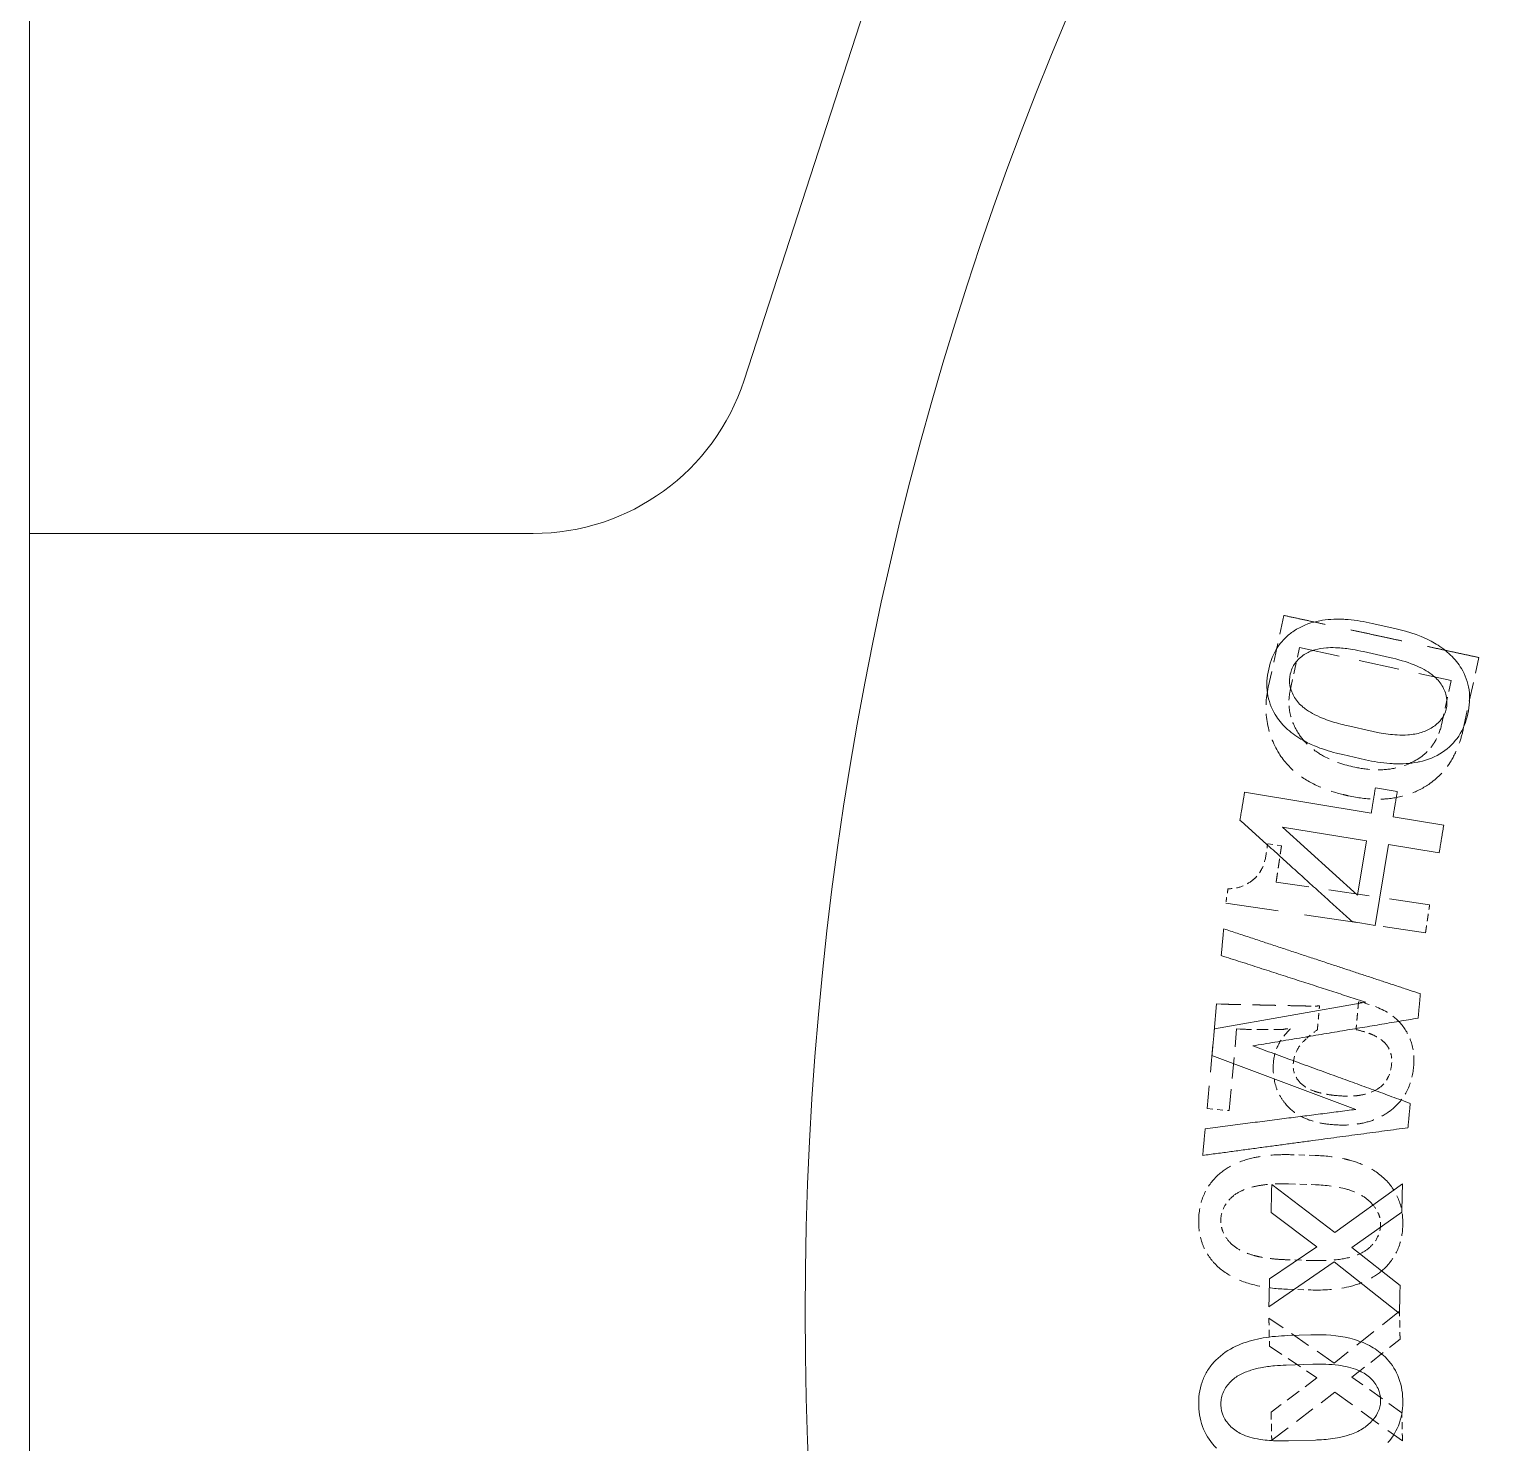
# Model space of a CAD drawing. Header units: millimetres. Extents: x 36 to 2484, y 36 to 1746.
# Drawn here: x 1359.17 to 1392.26, y 489.49 to 521.38 of the extents above; entities that cross this region are included whole.
import ezdxf

# ---------------------------------------------------------------- set-up
doc = ezdxf.new("R2010")
doc.units = ezdxf.units.MM
doc.header["$LTSCALE"] = 6
doc.linetypes.add('HIDDEN', pattern=[9.525, 6.35, -3.175])
doc.layers.add('가는파선_A3', color=7, linetype='HIDDEN', lineweight=13, true_color=0x008000)
doc.layers.add('굵은실선_A3', color=7, linetype='Continuous', lineweight=18)

msp = doc.modelspace()

# ---------------------------------------------------------------- linework, layer by layer
at = {"layer": '가는파선_A3', "ltscale": 0.011298}
for p, q in [((1387.462, 508.156), (1387.113, 506.539)), ((1391.511, 505.589), (1391.861, 507.206))]:
    msp.add_line(p, q, dxfattribs=at)
at = {"layer": '가는파선_A3', "ltscale": 0.006744}
for p, q in [((1387.607, 506.459), (1387.817, 507.43)), ((1391.238, 506.691), (1391.028, 505.72))]:
    msp.add_line(p, q, dxfattribs=at)
at = {"layer": '가는파선_A3', "ltscale": 0.024103}
for p, q in [((1387.817, 507.43), (1391.238, 506.691)), ((1390.753, 501.628), (1387.291, 502.139))]:
    msp.add_line(p, q, dxfattribs=at)
at = {"layer": '가는파선_A3', "ltscale": 0.002084}
msp.add_line((1387.411, 502.956), (1387.099, 503.002), dxfattribs=at)
at = {"layer": '가는파선_A3', "ltscale": 0.031382}
msp.add_line((1386.156, 501.662), (1390.66, 500.996), dxfattribs=at)
at = {"layer": '가는파선_A3', "ltscale": 0.016261}
msp.add_line((1385.948, 499.393), (1385.736, 497.027), dxfattribs=at)
at = {"layer": '가는파선_A3', "ltscale": 0.000627917}
msp.add_line((1386.053, 499.384), (1385.948, 499.393), dxfattribs=at)
at = {"layer": '가는파선_A3', "ltscale": 0.012658}
msp.add_line((1386.234, 496.983), (1386.4, 498.827), dxfattribs=at)
at = {"layer": '가는파선_A3', "ltscale": 0.000445938}
msp.add_line((1386.4, 498.827), (1386.478, 498.82), dxfattribs=at)
at = {"layer": '가는파선_A3', "ltscale": 0.003358}
msp.add_line((1385.736, 497.027), (1386.234, 496.983), dxfattribs=at)
at = {"layer": '가는파선_A3', "ltscale": 0.00354}
for p, q in [((1388.17, 495.97), (1387.644, 495.987)), ((1387.547, 492.952), (1388.073, 492.936))]:
    msp.add_line(p, q, dxfattribs=at)
at = {"layer": '가는파선_A3', "ltscale": 0.004086}
for p, q in [((1387.57, 495.328), (1388.175, 495.309)), ((1388.12, 493.599), (1387.515, 493.618))]:
    msp.add_line(p, q, dxfattribs=at)
at = {"layer": '가는파선_A3', "ltscale": 0.012247}
for p, q in [((1388.598, 491.287), (1387.127, 492.302)), ((1387.191, 489.543), (1388.614, 490.626))]:
    msp.add_line(p, q, dxfattribs=at)
at = {"layer": '가는파선_A3', "ltscale": 0.012888}
msp.add_line((1390.072, 492.456), (1388.598, 491.287), dxfattribs=at)
at = {"layer": '가는파선_A3', "ltscale": 0.009441}
for p, q in [((1389.001, 490.967), (1390.086, 491.822)), ((1390.125, 490.164), (1389.001, 490.967))]:
    msp.add_line(p, q, dxfattribs=at)
at = {"layer": '가는파선_A3', "ltscale": 0.0088}
msp.add_line((1387.142, 491.668), (1388.212, 490.949), dxfattribs=at)
at = {"layer": '가는파선_A3', "ltscale": 0.008814}
msp.add_line((1388.212, 490.949), (1387.177, 490.178), dxfattribs=at)
at = {"layer": '가는파선_A3', "ltscale": 0.012875}
msp.add_line((1388.614, 490.626), (1390.14, 489.53), dxfattribs=at)
at = {"layer": '가는파선_A3', "ltscale": 0.002152}
msp.add_ellipse((1343.858, 446.604), major_axis=(-44.435, -52.218), ratio=0.014828, start_param=3.183647, end_param=3.246926, dxfattribs=at)
at = {"layer": '가는파선_A3', "ltscale": 0.031018}
msp.add_rational_spline([(1391.861, 507.206), (1389.739, 507.665), (1387.462, 508.156)], [1.59515996499, 1.54239512975, 1.48952398656], degree=2, dxfattribs=at)
at = {"layer": '가는파선_A3', "ltscale": 0.010618}
msp.add_open_spline([(1387.113, 506.539), (1387.057, 506.282), (1387.044, 506.021), (1387.086, 505.762), (1387.127, 505.504), (1387.22, 505.265), (1387.355, 505.043)], degree=3, knots=[0, 0, 0, 0, 0.0789716, 0.0789716, 0.0789716, 0.1571785, 0.1571785, 0.1571785, 0.1571785], dxfattribs=at)
at = {"layer": '가는파선_A3', "ltscale": 0.006679}
msp.add_open_spline([(1387.78, 505.516), (1387.695, 505.656), (1387.632, 505.807), (1387.601, 505.968), (1387.585, 506.048), (1387.577, 506.129), (1387.579, 506.211), (1387.58, 506.295), (1387.589, 506.377), (1387.607, 506.459)], degree=3, knots=[0, 0, 0, 0, 0.04919858, 0.04919858, 0.04919858, 0.07379124, 0.07379124, 0.07379124, 0.09887355, 0.09887355, 0.09887355, 0.09887355], dxfattribs=at)
at = {"layer": '가는파선_A3', "ltscale": 0.006347}
msp.add_open_spline([(1391.028, 505.72), (1390.998, 505.579), (1390.95, 505.442), (1390.869, 505.302), (1390.86, 505.287), (1390.81, 505.209), (1390.764, 505.15), (1390.659, 505.042), (1390.601, 504.993), (1390.539, 504.951)], degree=3, knots=[0, 0, 0, 0, 0.04344736, 0.04344736, 0.04861981, 0.04861981, 0.07129506, 0.07129506, 0.09393574, 0.09393574, 0.09393574, 0.09393574], dxfattribs=at)
at = {"layer": '가는파선_A3', "ltscale": 0.010601}
msp.add_open_spline([(1389.065, 504.731), (1388.822, 504.783), (1388.578, 504.862), (1388.36, 504.982), (1388.24, 505.047), (1388.128, 505.125), (1388.027, 505.217), (1387.931, 505.305), (1387.849, 505.405), (1387.78, 505.516)], degree=3, knots=[0, 0, 0, 0, 0.0748374, 0.0748374, 0.0748374, 0.1158323, 0.1158323, 0.1158323, 0.1550704, 0.1550704, 0.1550704, 0.1550704], dxfattribs=at)
at = {"layer": '가는파선_A3', "ltscale": 0.01029}
msp.add_open_spline([(1390.731, 504.344), (1390.922, 504.473), (1391.08, 504.635), (1391.291, 504.958), (1391.359, 505.097), (1391.453, 505.356), (1391.486, 505.472), (1391.511, 505.589)], degree=3, knots=[0, 0, 0, 0, 0.0691698, 0.0691698, 0.1158861, 0.1158861, 0.1520032, 0.1520032, 0.1520032, 0.1520032], dxfattribs=at)
at = {"layer": '가는파선_A3', "ltscale": 0.012973}
msp.add_open_spline([(1387.355, 505.043), (1387.471, 504.854), (1387.62, 504.695), (1387.797, 504.562), (1387.951, 504.445), (1388.123, 504.352), (1388.302, 504.276), (1388.462, 504.209), (1388.629, 504.156), (1388.799, 504.114), (1388.841, 504.104), (1388.883, 504.094), (1388.925, 504.085)], degree=3, knots=[0, 0, 0, 0, 0.0665383, 0.0665383, 0.0665383, 0.1249459, 0.1249459, 0.1249459, 0.1772545, 0.1772545, 0.1772545, 0.1902555, 0.1902555, 0.1902555, 0.1902555], dxfattribs=at)
at = {"layer": '가는파선_A3', "ltscale": 0.010506}
msp.add_open_spline([(1390.539, 504.951), (1390.365, 504.832), (1390.175, 504.752), (1389.969, 504.709), (1389.826, 504.679), (1389.681, 504.668), (1389.536, 504.672), (1389.378, 504.676), (1389.219, 504.698), (1389.065, 504.731)], degree=3, knots=[0, 0, 0, 0, 0.0633023, 0.0633023, 0.0633023, 0.107103, 0.107103, 0.107103, 0.1547979, 0.1547979, 0.1547979, 0.1547979], dxfattribs=at)
at = {"layer": '가는파선_A3', "ltscale": 0.012878}
msp.add_open_spline([(1388.925, 504.085), (1389.128, 504.041), (1389.336, 504.013), (1389.625, 504.009), (1389.706, 504.011), (1389.956, 504.032), (1390.123, 504.065), (1390.443, 504.175), (1390.592, 504.25), (1390.731, 504.344)], degree=3, knots=[0, 0, 0, 0, 0.0625323, 0.0625323, 0.0868043, 0.0868043, 0.1380979, 0.1380979, 0.1886345, 0.1886345, 0.1886345, 0.1886345], dxfattribs=at)
at = {"layer": '가는파선_A3', "ltscale": 0.004452}
msp.add_open_spline([(1387.063, 502.758), (1387.046, 502.642), (1387.014, 502.527), (1386.936, 502.377), (1386.908, 502.333), (1386.842, 502.253), (1386.806, 502.218), (1386.766, 502.187)], degree=3, knots=[0, 0, 0, 0, 0.03511419, 0.03511419, 0.05080794, 0.05080794, 0.06609498, 0.06609498, 0.06609498, 0.06609498], dxfattribs=at)
at = {"layer": '가는파선_A3', "ltscale": 0.0016}
msp.add_rational_spline([(1387.099, 503.002), (1387.081, 502.88), (1387.063, 502.758)], [1.00027202563, 1.00028672292, 1.00029786471], degree=2, dxfattribs=at)
at = {"layer": '가는파선_A3', "ltscale": 0.005588}
msp.add_rational_spline([(1387.291, 502.139), (1387.351, 502.548), (1387.411, 502.956)], [1.00097395888, 1.0009644992, 1.00091479873], degree=2, dxfattribs=at)
at = {"layer": '가는파선_A3', "ltscale": 0.004097}
msp.add_open_spline([(1386.766, 502.187), (1386.682, 502.122), (1386.59, 502.068), (1386.398, 502.001), (1386.302, 501.986), (1386.205, 501.99)], degree=3, knots=[0, 0, 0, 0, 0.0318378, 0.0318378, 0.06133672, 0.06133672, 0.06133672, 0.06133672], dxfattribs=at)
at = {"layer": '가는파선_A3', "ltscale": 0.002189}
msp.add_rational_spline([(1386.205, 501.99), (1386.18, 501.826), (1386.156, 501.662)], [1.00036324049, 1.00036111733, 1.00035268726], degree=2, dxfattribs=at)
at = {"layer": '가는파선_A3', "ltscale": 0.004296}
msp.add_rational_spline([(1390.66, 500.996), (1390.706, 501.312), (1390.753, 501.628)], [1.00073822046, 1.00075690184, 1.00074873731], degree=2, dxfattribs=at)
at = {"layer": '가는파선_A3', "ltscale": 0.004274}
for points, weights in [([(1389.149, 499.44), (1389.121, 499.124), (1389.093, 498.808)], [1.00044721401, 1.00050371535, 1.000534741]), ([(1387.127, 492.302), (1387.134, 491.985), (1387.142, 491.668)], [1.00003383828, 1.00008636913, 1.00011470548]), ([(1390.086, 491.822), (1390.079, 492.139), (1390.072, 492.456)], [1.00012019674, 1.00008550528, 1.00002425044]), ([(1387.177, 490.178), (1387.184, 489.86), (1387.191, 489.543)], [1.00019571386, 1.00016724985, 1.00011458944]), ([(1390.14, 489.53), (1390.132, 489.847), (1390.125, 490.164)], [1.00012005785, 1.00018131856, 1.00021601334])]:
    msp.add_rational_spline(points, weights, degree=2, dxfattribs=at)
at = {"layer": '가는파선_A3', "ltscale": 0.007775}
msp.add_open_spline([(1390.132, 498.909), (1390.038, 499.028), (1389.922, 499.124), (1389.792, 499.202), (1389.596, 499.319), (1389.372, 499.393), (1389.149, 499.44)], degree=3, knots=[0, 0, 0, 0, 0.0455972, 0.0455972, 0.0455972, 0.1141431, 0.1141431, 0.1141431, 0.1141431], dxfattribs=at)
at = {"layer": '가는파선_A3', "ltscale": 0.013945}
msp.add_rational_spline([(1388.084, 499.34), (1387.084, 499.362), (1386.053, 499.384)], [1.5091486605, 1.48783461333, 1.46646323622], degree=2, dxfattribs=at)
at = {"layer": '가는파선_A3', "ltscale": 0.00119}
msp.add_open_spline([(1388.269, 499.35), (1388.237, 499.345), (1388.203, 499.341), (1388.17, 499.339), (1388.141, 499.338), (1388.112, 499.338), (1388.084, 499.34)], degree=3, knots=[0, 0, 0, 0, 0.01000867, 0.01000867, 0.01000867, 0.01859162, 0.01859162, 0.01859162, 0.01859162], dxfattribs=at)
at = {"layer": '가는파선_A3', "ltscale": 0.003684}
msp.add_rational_spline([(1388.22, 498.803), (1388.245, 499.077), (1388.269, 499.35)], [1.0004470715, 1.0004237312, 1.00038183255], degree=2, dxfattribs=at)
at = {"layer": '가는파선_A3', "ltscale": 0.006658}
msp.add_open_spline([(1386.478, 498.82), (1386.635, 498.815), (1386.792, 498.811), (1387.118, 498.809), (1387.287, 498.811), (1387.455, 498.815)], degree=3, knots=[0, 0, 0, 0, 0.04727873, 0.04727873, 0.09809252, 0.09809252, 0.09809252, 0.09809252], dxfattribs=at)
at = {"layer": '가는파선_A3', "ltscale": 0.005789}
msp.add_open_spline([(1387.615, 498.828), (1387.51, 498.728), (1387.418, 498.614), (1387.35, 498.486), (1387.284, 498.36), (1387.244, 498.227), (1387.231, 498.086)], degree=3, knots=[0, 0, 0, 0, 0.04364714, 0.04364714, 0.04364714, 0.08616943, 0.08616943, 0.08616943, 0.08616943], dxfattribs=at)
at = {"layer": '가는파선_A3', "ltscale": 0.001012}
msp.add_open_spline([(1387.455, 498.815), (1387.482, 498.822), (1387.508, 498.826), (1387.562, 498.83), (1387.588, 498.83), (1387.615, 498.828)], degree=3, knots=[0, 0, 0, 0, 0.00817247, 0.00817247, 0.01616648, 0.01616648, 0.01616648, 0.01616648], dxfattribs=at)
at = {"layer": '가는파선_A3', "ltscale": 0.005272}
msp.add_open_spline([(1389.093, 498.808), (1389.175, 498.791), (1389.26, 498.769), (1389.343, 498.741), (1389.394, 498.724), (1389.445, 498.704), (1389.493, 498.681), (1389.55, 498.654), (1389.605, 498.622), (1389.655, 498.585), (1389.7, 498.551), (1389.741, 498.513), (1389.776, 498.469)], degree=3, knots=[0, 0, 0, 0, 0.02543931, 0.02543931, 0.02543931, 0.04151192, 0.04151192, 0.04151192, 0.06032798, 0.06032798, 0.06032798, 0.07714194, 0.07714194, 0.07714194, 0.07714194], dxfattribs=at)
at = {"layer": '가는파선_A3', "ltscale": 0.006782}
msp.add_open_spline([(1390.392, 497.971), (1390.407, 498.142), (1390.397, 498.313), (1390.351, 498.479), (1390.308, 498.637), (1390.234, 498.78), (1390.132, 498.909)], degree=3, knots=[0, 0, 0, 0, 0.0515175, 0.0515175, 0.0515175, 0.1008433, 0.1008433, 0.1008433, 0.1008433], dxfattribs=at)
at = {"layer": '가는파선_A3', "ltscale": 0.004326}
msp.add_open_spline([(1387.677, 498.046), (1387.687, 498.153), (1387.714, 498.255), (1387.764, 498.35), (1387.814, 498.447), (1387.883, 498.53), (1387.965, 498.601)], degree=3, knots=[0, 0, 0, 0, 0.03220496, 0.03220496, 0.03220496, 0.06491473, 0.06491473, 0.06491473, 0.06491473], dxfattribs=at)
at = {"layer": '가는파선_A3', "ltscale": 0.003036}
msp.add_open_spline([(1389.776, 498.469), (1389.822, 498.41), (1389.856, 498.345), (1389.877, 498.273), (1389.898, 498.198), (1389.903, 498.12), (1389.896, 498.042)], degree=3, knots=[0, 0, 0, 0, 0.02248236, 0.02248236, 0.02248236, 0.04596924, 0.04596924, 0.04596924, 0.04596924], dxfattribs=at)
at = {"layer": '가는파선_A3', "ltscale": 0.006783}
msp.add_open_spline([(1387.231, 498.086), (1387.216, 497.914), (1387.226, 497.742), (1387.272, 497.577), (1387.293, 497.498), (1387.322, 497.423), (1387.359, 497.351), (1387.396, 497.279), (1387.44, 497.211), (1387.491, 497.148)], degree=3, knots=[0, 0, 0, 0, 0.05166, 0.05166, 0.05166, 0.0759581, 0.0759581, 0.0759581, 0.1003579, 0.1003579, 0.1003579, 0.1003579], dxfattribs=at)
at = {"layer": '가는파선_A3', "ltscale": 0.002843}
msp.add_open_spline([(1387.8, 497.648), (1387.755, 497.705), (1387.72, 497.767), (1387.698, 497.836), (1387.677, 497.904), (1387.671, 497.974), (1387.677, 498.046)], degree=3, knots=[0, 0, 0, 0, 0.02163918, 0.02163918, 0.02163918, 0.04316841, 0.04316841, 0.04316841, 0.04316841], dxfattribs=at)
at = {"layer": '가는파선_A3', "ltscale": 0.003841}
msp.add_open_spline([(1389.896, 498.042), (1389.887, 497.942), (1389.865, 497.842), (1389.805, 497.708), (1389.782, 497.669), (1389.729, 497.596), (1389.699, 497.564), (1389.666, 497.534)], degree=3, knots=[0, 0, 0, 0, 0.03025742, 0.03025742, 0.04390169, 0.04390169, 0.05728224, 0.05728224, 0.05728224, 0.05728224], dxfattribs=at)
at = {"layer": '가는파선_A3', "ltscale": 0.007221}
for points, knots in [([(1389.939, 497.041), (1390.066, 497.152), (1390.17, 497.283), (1390.246, 497.435), (1390.33, 497.603), (1390.375, 497.784), (1390.392, 497.971)], [0, 0, 0, 0, 0.050978, 0.050978, 0.050978, 0.1073074, 0.1073074, 0.1073074, 0.1073074]), ([(1389.748, 493.435), (1389.869, 493.554), (1389.964, 493.69), (1390.032, 493.846), (1390.106, 494.019), (1390.141, 494.202), (1390.147, 494.39)], [0, 0, 0, 0, 0.0509754, 0.0509754, 0.0509754, 0.1073076, 0.1073076, 0.1073076, 0.1073076])]:
    msp.add_open_spline(points, degree=3, knots=knots, dxfattribs=at)
at = {"layer": '가는파선_A3', "ltscale": 0.006485}
msp.add_open_spline([(1388.669, 497.32), (1388.595, 497.326), (1388.519, 497.336), (1388.443, 497.348), (1388.379, 497.359), (1388.316, 497.373), (1388.254, 497.389), (1388.221, 497.398), (1388.188, 497.408), (1388.157, 497.419), (1388.093, 497.442), (1388.029, 497.469), (1387.97, 497.504), (1387.962, 497.509), (1387.955, 497.513), (1387.947, 497.518), (1387.892, 497.554), (1387.841, 497.597), (1387.8, 497.648)], degree=3, knots=[0, 0, 0, 0, 0.02228299, 0.02228299, 0.02228299, 0.04086773, 0.04086773, 0.04086773, 0.05098636, 0.05098636, 0.05098636, 0.07134061, 0.07134061, 0.07134061, 0.07402999, 0.07402999, 0.07402999, 0.09381857, 0.09381857, 0.09381857, 0.09381857], dxfattribs=at)
at = {"layer": '가는파선_A3', "ltscale": 0.007138}
msp.add_open_spline([(1389.666, 497.534), (1389.593, 497.471), (1389.509, 497.424), (1389.419, 497.39), (1389.345, 497.361), (1389.266, 497.342), (1389.187, 497.33), (1389.153, 497.324), (1389.118, 497.32), (1389.083, 497.316), (1388.946, 497.304), (1388.805, 497.307), (1388.669, 497.32)], degree=3, knots=[0, 0, 0, 0, 0.0290188, 0.0290188, 0.0290188, 0.0529451, 0.0529451, 0.0529451, 0.0634973, 0.0634973, 0.0634973, 0.1047456, 0.1047456, 0.1047456, 0.1047456], dxfattribs=at)
at = {"layer": '가는파선_A3', "ltscale": 0.008044}
msp.add_open_spline([(1387.491, 497.148), (1387.582, 497.034), (1387.692, 496.942), (1387.819, 496.87), (1387.921, 496.812), (1388.031, 496.769), (1388.144, 496.737), (1388.27, 496.701), (1388.401, 496.68), (1388.531, 496.668)], degree=3, knots=[0, 0, 0, 0, 0.0438463, 0.0438463, 0.0438463, 0.0791729, 0.0791729, 0.0791729, 0.1186395, 0.1186395, 0.1186395, 0.1186395], dxfattribs=at)
at = {"layer": '가는파선_A3', "ltscale": 0.010253}
msp.add_open_spline([(1388.531, 496.668), (1388.697, 496.653), (1388.866, 496.651), (1389.105, 496.676), (1389.178, 496.687), (1389.378, 496.73), (1389.503, 496.772), (1389.736, 496.886), (1389.842, 496.956), (1389.939, 497.041)], degree=3, knots=[0, 0, 0, 0, 0.0500699, 0.0500699, 0.0721765, 0.0721765, 0.1117566, 0.1117566, 0.1502969, 0.1502969, 0.1502969, 0.1502969], dxfattribs=at)
at = {"layer": '가는파선_A3', "ltscale": 0.012482}
msp.add_open_spline([(1387.644, 495.987), (1387.478, 495.992), (1387.308, 495.989), (1387.141, 495.974), (1387.017, 495.962), (1386.894, 495.943), (1386.774, 495.916), (1386.614, 495.88), (1386.458, 495.828), (1386.311, 495.753), (1386.176, 495.684), (1386.052, 495.598), (1385.943, 495.492)], degree=3, knots=[0, 0, 0, 0, 0.0498742, 0.0498742, 0.0498742, 0.0867351, 0.0867351, 0.0867351, 0.1360196, 0.1360196, 0.1360196, 0.1817678, 0.1817678, 0.1817678, 0.1817678], dxfattribs=at)
at = {"layer": '가는파선_A3', "ltscale": 0.012307}
msp.add_open_spline([(1389.809, 495.368), (1389.683, 495.509), (1389.532, 495.62), (1389.363, 495.706), (1389.231, 495.774), (1389.09, 495.826), (1388.946, 495.864), (1388.905, 495.875), (1388.865, 495.885), (1388.824, 495.894), (1388.61, 495.941), (1388.388, 495.963), (1388.17, 495.97)], degree=3, knots=[0, 0, 0, 0, 0.0569188, 0.0569188, 0.0569188, 0.1017244, 0.1017244, 0.1017244, 0.1143661, 0.1143661, 0.1143661, 0.1801656, 0.1801656, 0.1801656, 0.1801656], dxfattribs=at)
at = {"layer": '가는파선_A3', "ltscale": 0.007218}
msp.add_open_spline([(1385.943, 495.492), (1385.822, 495.372), (1385.726, 495.235), (1385.658, 495.078), (1385.584, 494.906), (1385.55, 494.724), (1385.544, 494.537)], degree=3, knots=[0, 0, 0, 0, 0.0511765, 0.0511765, 0.0511765, 0.107277, 0.107277, 0.107277, 0.107277], dxfattribs=at)
at = {"layer": '가는파선_A3', "ltscale": 0.009385}
for points, knots in [([(1386.27, 495.01), (1386.34, 495.08), (1386.424, 495.134), (1386.514, 495.175), (1386.571, 495.202), (1386.631, 495.224), (1386.692, 495.242), (1386.784, 495.269), (1386.879, 495.288), (1386.971, 495.301), (1387.06, 495.314), (1387.152, 495.322), (1387.244, 495.326), (1387.353, 495.331), (1387.463, 495.331), (1387.57, 495.328)], [0, 0, 0, 0, 0.0297874, 0.0297874, 0.0297874, 0.0486526, 0.0486526, 0.0486526, 0.0769367, 0.0769367, 0.0769367, 0.1040641, 0.1040641, 0.1040641, 0.1363146, 0.1363146, 0.1363146, 0.1363146]), ([(1387.515, 493.618), (1387.421, 493.621), (1387.323, 493.627), (1387.225, 493.637), (1387.137, 493.646), (1387.05, 493.658), (1386.964, 493.674), (1386.909, 493.684), (1386.856, 493.696), (1386.803, 493.71), (1386.71, 493.735), (1386.616, 493.767), (1386.528, 493.808), (1386.51, 493.817), (1386.492, 493.826), (1386.474, 493.836), (1386.386, 493.883), (1386.305, 493.943), (1386.238, 494.018)], [0, 0, 0, 0, 0.0285779, 0.0285779, 0.0285779, 0.0540471, 0.0540471, 0.0540471, 0.0703656, 0.0703656, 0.0703656, 0.0993664, 0.0993664, 0.0993664, 0.1053997, 0.1053997, 0.1053997, 0.1354199, 0.1354199, 0.1354199, 0.1354199]), ([(1389.421, 493.916), (1389.35, 493.847), (1389.266, 493.793), (1389.176, 493.751), (1389.034, 493.685), (1388.874, 493.647), (1388.719, 493.625), (1388.524, 493.598), (1388.317, 493.593), (1388.12, 493.599)], [0, 0, 0, 0, 0.029789, 0.029789, 0.029789, 0.076934, 0.076934, 0.076934, 0.1363195, 0.1363195, 0.1363195, 0.1363195])]:
    msp.add_open_spline(points, degree=3, knots=knots, dxfattribs=at)
at = {"layer": '가는파선_A3', "ltscale": 0.009456}
msp.add_open_spline([(1388.175, 495.309), (1388.407, 495.301), (1388.654, 495.275), (1388.878, 495.21), (1388.979, 495.181), (1389.08, 495.143), (1389.173, 495.093), (1389.184, 495.087), (1389.195, 495.081), (1389.206, 495.075), (1389.298, 495.023), (1389.381, 494.958), (1389.451, 494.879)], degree=3, knots=[0, 0, 0, 0, 0.0699653, 0.0699653, 0.0699653, 0.1017649, 0.1017649, 0.1017649, 0.1055267, 0.1055267, 0.1055267, 0.1371766, 0.1371766, 0.1371766, 0.1371766], dxfattribs=at)
at = {"layer": '가는파선_A3', "ltscale": 0.007219}
msp.add_open_spline([(1390.147, 494.39), (1390.152, 494.572), (1390.131, 494.751), (1390.072, 494.923), (1390.014, 495.089), (1389.926, 495.237), (1389.809, 495.368)], degree=3, knots=[0, 0, 0, 0, 0.0545506, 0.0545506, 0.0545506, 0.1072828, 0.1072828, 0.1072828, 0.1072828], dxfattribs=at)
at = {"layer": '가는파선_A3', "ltscale": 0.003716}
for points, knots in [([(1386.043, 494.521), (1386.046, 494.61), (1386.066, 494.696), (1386.103, 494.777), (1386.143, 494.866), (1386.201, 494.943), (1386.27, 495.01)], [0, 0, 0, 0, 0.02687122, 0.02687122, 0.02687122, 0.05592688, 0.05592688, 0.05592688, 0.05592688]), ([(1386.238, 494.018), (1386.175, 494.088), (1386.123, 494.166), (1386.089, 494.254), (1386.072, 494.296), (1386.06, 494.34), (1386.052, 494.384), (1386.045, 494.429), (1386.042, 494.475), (1386.043, 494.521)], [0, 0, 0, 0, 0.02834068, 0.02834068, 0.02834068, 0.04190796, 0.04190796, 0.04190796, 0.05564339, 0.05564339, 0.05564339, 0.05564339]), ([(1389.647, 494.406), (1389.644, 494.316), (1389.625, 494.231), (1389.588, 494.149), (1389.548, 494.061), (1389.49, 493.984), (1389.421, 493.916)], [0, 0, 0, 0, 0.02686791, 0.02686791, 0.02686791, 0.05592825, 0.05592825, 0.05592825, 0.05592825])]:
    msp.add_open_spline(points, degree=3, knots=knots, dxfattribs=at)
at = {"layer": '가는파선_A3', "ltscale": 0.003523}
msp.add_open_spline([(1389.451, 494.879), (1389.508, 494.816), (1389.558, 494.746), (1389.593, 494.669), (1389.595, 494.663), (1389.598, 494.656), (1389.601, 494.65), (1389.617, 494.611), (1389.629, 494.571), (1389.637, 494.529), (1389.645, 494.489), (1389.648, 494.447), (1389.647, 494.406)], degree=3, knots=[0, 0, 0, 0, 0.02550055, 0.02550055, 0.02550055, 0.02753805, 0.02753805, 0.02753805, 0.04021461, 0.04021461, 0.04021461, 0.05266019, 0.05266019, 0.05266019, 0.05266019], dxfattribs=at)
at = {"layer": '가는파선_A3', "ltscale": 0.00722}
msp.add_open_spline([(1385.544, 494.537), (1385.538, 494.354), (1385.559, 494.174), (1385.619, 494.002), (1385.647, 493.92), (1385.683, 493.842), (1385.727, 493.768), (1385.771, 493.693), (1385.823, 493.623), (1385.881, 493.558)], degree=3, knots=[0, 0, 0, 0, 0.0546944, 0.0546944, 0.0546944, 0.080623, 0.080623, 0.080623, 0.1067817, 0.1067817, 0.1067817, 0.1067817], dxfattribs=at)
at = {"layer": '가는파선_A3', "ltscale": 0.012492}
msp.add_open_spline([(1385.881, 493.558), (1386.005, 493.42), (1386.153, 493.31), (1386.318, 493.224), (1386.492, 493.134), (1386.681, 493.072), (1386.872, 493.031), (1387.092, 492.982), (1387.322, 492.959), (1387.547, 492.952)], degree=3, knots=[0, 0, 0, 0, 0.0559312, 0.0559312, 0.0559312, 0.114862, 0.114862, 0.114862, 0.1827248, 0.1827248, 0.1827248, 0.1827248], dxfattribs=at)
at = {"layer": '가는파선_A3', "ltscale": 0.012318}
msp.add_open_spline([(1388.073, 492.936), (1388.357, 492.926), (1388.652, 492.943), (1388.929, 493.008), (1389.086, 493.045), (1389.239, 493.098), (1389.383, 493.173), (1389.517, 493.242), (1389.64, 493.329), (1389.748, 493.435)], degree=3, knots=[0, 0, 0, 0, 0.085565, 0.085565, 0.085565, 0.1341099, 0.1341099, 0.1341099, 0.1795648, 0.1795648, 0.1795648, 0.1795648], dxfattribs=at)
at = {"layer": '굵은실선_A3'}
for p, q in [((1359.168, 482.429), (1359.168, 652.429)), ((1375.29, 513.462), (1404.168, 602.429)), ((1359.168, 510.006), (1370.534, 510.006)), ((1389.971, 507.861), (1389.458, 507.976)), ((1389.261, 507.339), (1389.851, 507.207)), ((1389.476, 505.538), (1388.886, 505.671)), ((1388.792, 505.014), (1389.305, 504.899)), ((1389.435, 503.693), (1386.579, 504.165)), ((1390.023, 504.183), (1389.529, 504.264)), ((1391.071, 503.423), (1389.928, 503.612)), ((1387.436, 503.38), (1389.331, 503.067)), ((1387.436, 503.38), (1389.129, 501.84)), ((1389.129, 501.84), (1389.331, 503.067)), ((1389.825, 502.985), (1389.523, 501.161)), ((1389.825, 502.985), (1390.967, 502.796)), ((1389.004, 501.247), (1389.523, 501.161)), ((1385.899, 498.83), (1389.311, 499.429)), ((1389.087, 497.009), (1385.843, 498.224)), ((1387.191, 495.315), (1388.614, 494.232)), ((1388.614, 494.232), (1390.14, 495.328)), ((1388.212, 493.909), (1387.177, 494.68)), ((1390.125, 494.694), (1389.001, 493.891)), ((1387.142, 493.19), (1388.212, 493.909)), ((1389.001, 493.891), (1390.086, 493.036)), ((1388.598, 493.571), (1387.127, 492.556)), ((1390.072, 492.402), (1388.598, 493.571)), ((1388.073, 491.922), (1387.547, 491.906)), ((1387.515, 491.24), (1388.12, 491.259)), ((1388.175, 489.549), (1387.57, 489.53))]:
    msp.add_line(p, q, dxfattribs=at)
msp.add_circle((1451.668, 492.429), 75, dxfattribs=at)
msp.add_arc((1370.534, 515.006), 5, 270, 342.0169, dxfattribs=at)
for points, knots in [([(1389.458, 507.976), (1389.28, 508.016), (1389.097, 508.047), (1388.87, 508.065), (1388.825, 508.068), (1388.611, 508.076), (1388.439, 508.067), (1388.25, 508.031), (1388.228, 508.027), (1388.023, 507.98), (1387.85, 507.911), (1387.694, 507.807)], [-0.1827309, -0.1827309, -0.1827309, -0.1827309, -0.1278621, -0.1278621, -0.1143951, -0.1143951, -0.0632954, -0.0632954, -0.0564859, -0.0564859, 0, 0, 0, 0]), ([(1387.694, 507.807), (1387.621, 507.758), (1387.553, 507.704), (1387.491, 507.642), (1387.43, 507.581), (1387.376, 507.515), (1387.329, 507.444), (1387.228, 507.291), (1387.162, 507.122), (1387.122, 506.944)], [-0.1067827, -0.1067827, -0.1067827, -0.1067827, -0.080573, -0.080573, -0.080573, -0.0547542, -0.0547542, -0.0547542, 0, 0, 0, 0]), ([(1391.468, 506.958), (1391.401, 507.069), (1391.32, 507.169), (1391.227, 507.26), (1391.128, 507.356), (1391.016, 507.439), (1390.898, 507.511), (1390.617, 507.68), (1390.29, 507.789), (1389.971, 507.861)], [-0.1790404, -0.1790404, -0.1790404, -0.1790404, -0.140094, -0.140094, -0.140094, -0.0984445, -0.0984445, -0.0984445, 0, 0, 0, 0]), ([(1387.924, 507.273), (1387.997, 507.321), (1388.078, 507.356), (1388.162, 507.38), (1388.249, 507.404), (1388.339, 507.418), (1388.429, 507.425), (1388.441, 507.425), (1388.453, 507.426), (1388.465, 507.427), (1388.537, 507.43), (1388.611, 507.43), (1388.685, 507.425), (1388.791, 507.419), (1388.899, 507.407), (1389.004, 507.39), (1389.092, 507.375), (1389.178, 507.358), (1389.261, 507.339)], [-0.1346143, -0.1346143, -0.1346143, -0.1346143, -0.1083616, -0.1083616, -0.1083616, -0.0814214, -0.0814214, -0.0814214, -0.0779041, -0.0779041, -0.0779041, -0.0562671, -0.0562671, -0.0562671, -0.025574, -0.025574, -0.025574, 0, 0, 0, 0]), ([(1387.61, 506.834), (1387.62, 506.878), (1387.634, 506.921), (1387.652, 506.963), (1387.67, 507.004), (1387.693, 507.042), (1387.719, 507.079), (1387.774, 507.156), (1387.845, 507.22), (1387.924, 507.273)], [-0.05564793, -0.05564793, -0.05564793, -0.05564793, -0.04205662, -0.04205662, -0.04205662, -0.02862173, -0.02862173, -0.02862173, 0, 0, 0, 0]), ([(1389.851, 507.207), (1390.036, 507.165), (1390.227, 507.111), (1390.403, 507.04), (1390.479, 507.009), (1390.556, 506.974), (1390.629, 506.933), (1390.689, 506.9), (1390.747, 506.863), (1390.801, 506.822), (1390.812, 506.814), (1390.823, 506.805), (1390.834, 506.796), (1390.911, 506.733), (1390.979, 506.659), (1391.031, 506.574)], [-0.1363504, -0.1363504, -0.1363504, -0.1363504, -0.0791399, -0.0791399, -0.0791399, -0.0543849, -0.0543849, -0.0543849, -0.0342133, -0.0342133, -0.0342133, -0.029973, -0.029973, -0.029973, 0, 0, 0, 0]), ([(1387.122, 506.944), (1387.082, 506.766), (1387.069, 506.585), (1387.095, 506.405), (1387.12, 506.232), (1387.179, 506.07), (1387.269, 505.919)], [-0.1072896, -0.1072896, -0.1072896, -0.1072896, -0.0526696, -0.0526696, -0.0526696, 0, 0, 0, 0]), ([(1387.706, 506.303), (1387.656, 506.386), (1387.62, 506.475), (1387.603, 506.571), (1387.587, 506.659), (1387.59, 506.747), (1387.61, 506.834)], [-0.05592687, -0.05592687, -0.05592687, -0.05592687, -0.02687059, -0.02687059, -0.02687059, 0, 0, 0, 0]), ([(1391.615, 505.933), (1391.655, 506.113), (1391.668, 506.297), (1391.641, 506.479), (1391.616, 506.65), (1391.557, 506.81), (1391.468, 506.958)], [-0.1073167, -0.1073167, -0.1073167, -0.1073167, -0.0519906, -0.0519906, -0.0519906, 0, 0, 0, 0]), ([(1391.031, 506.574), (1391.081, 506.491), (1391.117, 506.402), (1391.134, 506.307), (1391.15, 506.218), (1391.147, 506.131), (1391.127, 506.043)], [-0.05592824, -0.05592824, -0.05592824, -0.05592824, -0.02686725, -0.02686725, -0.02686725, 0, 0, 0, 0]), ([(1388.886, 505.671), (1388.763, 505.698), (1388.637, 505.731), (1388.515, 505.771), (1388.454, 505.791), (1388.393, 505.813), (1388.334, 505.837), (1388.258, 505.868), (1388.181, 505.903), (1388.107, 505.944), (1388.048, 505.977), (1387.99, 506.014), (1387.936, 506.055), (1387.925, 506.064), (1387.914, 506.072), (1387.903, 506.081), (1387.826, 506.144), (1387.758, 506.218), (1387.706, 506.303)], [-0.1363453, -0.1363453, -0.1363453, -0.1363453, -0.0983409, -0.0983409, -0.0983409, -0.0791267, -0.0791267, -0.0791267, -0.0543754, -0.0543754, -0.0543754, -0.0342036, -0.0342036, -0.0342036, -0.0299695, -0.0299695, -0.0299695, 0, 0, 0, 0]), ([(1387.269, 505.919), (1387.336, 505.808), (1387.418, 505.708), (1387.512, 505.619), (1387.613, 505.522), (1387.726, 505.439), (1387.846, 505.367), (1387.945, 505.309), (1388.049, 505.257), (1388.157, 505.212), (1388.316, 505.145), (1388.483, 505.091), (1388.649, 505.048), (1388.697, 505.036), (1388.744, 505.025), (1388.792, 505.014)], [-0.1811494, -0.1811494, -0.1811494, -0.1811494, -0.1421754, -0.1421754, -0.1421754, -0.1001519, -0.1001519, -0.1001519, -0.0656826, -0.0656826, -0.0656826, -0.0146406, -0.0146406, -0.0146406, 0, 0, 0, 0]), ([(1391.127, 506.043), (1391.118, 506.003), (1391.105, 505.964), (1391.088, 505.927), (1391.07, 505.889), (1391.048, 505.854), (1391.023, 505.82), (1390.979, 505.762), (1390.926, 505.711), (1390.867, 505.667), (1390.851, 505.656), (1390.836, 505.644), (1390.819, 505.634)], [-0.05265982, -0.05265982, -0.05265982, -0.05265982, -0.04035112, -0.04035112, -0.04035112, -0.0278084, -0.0278084, -0.0278084, -0.00584972, -0.00584972, -0.00584972, 0, 0, 0, 0]), ([(1391.043, 505.071), (1391.189, 505.168), (1391.312, 505.289), (1391.409, 505.435), (1391.509, 505.587), (1391.575, 505.756), (1391.615, 505.933)], [-0.1072821, -0.1072821, -0.1072821, -0.1072821, -0.0546148, -0.0546148, -0.0546148, 0, 0, 0, 0]), ([(1390.819, 505.634), (1390.742, 505.582), (1390.657, 505.543), (1390.469, 505.485), (1390.365, 505.468), (1390.183, 505.455), (1390.102, 505.455), (1389.884, 505.466), (1389.745, 505.484), (1389.566, 505.518), (1389.521, 505.528), (1389.476, 505.538)], [-0.1365887, -0.1365887, -0.1365887, -0.1365887, -0.10869, -0.10869, -0.0774396, -0.0774396, -0.0537642, -0.0537642, -0.0137254, -0.0137254, 0, 0, 0, 0]), ([(1389.305, 504.899), (1389.485, 504.858), (1389.67, 504.828), (1389.854, 504.814), (1389.89, 504.812), (1389.926, 504.81), (1389.961, 504.808), (1390.135, 504.802), (1390.312, 504.812), (1390.483, 504.846), (1390.496, 504.848), (1390.509, 504.851), (1390.522, 504.854), (1390.708, 504.895), (1390.884, 504.965), (1391.043, 505.071)], [-0.1801731, -0.1801731, -0.1801731, -0.1801731, -0.124723, -0.124723, -0.124723, -0.1139905, -0.1139905, -0.1139905, -0.0615104, -0.0615104, -0.0615104, -0.0574813, -0.0574813, -0.0574813, 0, 0, 0, 0]), ([(1387.547, 491.906), (1387.365, 491.9), (1387.18, 491.884), (1386.955, 491.845), (1386.911, 491.836), (1386.702, 491.79), (1386.538, 491.738), (1386.363, 491.657), (1386.343, 491.647), (1386.156, 491.55), (1386.006, 491.44), (1385.881, 491.3)], [-0.1827309, -0.1827309, -0.1827309, -0.1827309, -0.1278621, -0.1278621, -0.1143951, -0.1143951, -0.0632954, -0.0632954, -0.0564859, -0.0564859, 0, 0, 0, 0]), ([(1389.748, 491.423), (1389.655, 491.514), (1389.552, 491.591), (1389.439, 491.655), (1389.318, 491.724), (1389.19, 491.776), (1389.057, 491.816), (1388.783, 491.897), (1388.487, 491.926), (1388.199, 491.925), (1388.157, 491.925), (1388.115, 491.924), (1388.073, 491.922)], [-0.1790404, -0.1790404, -0.1790404, -0.1790404, -0.140094, -0.140094, -0.140094, -0.0984445, -0.0984445, -0.0984445, -0.0126024, -0.0126024, -0.0126024, 0, 0, 0, 0]), ([(1385.881, 491.3), (1385.823, 491.235), (1385.771, 491.165), (1385.726, 491.09), (1385.683, 491.016), (1385.647, 490.938), (1385.619, 490.857), (1385.559, 490.684), (1385.538, 490.504), (1385.544, 490.321)], [-0.1067827, -0.1067827, -0.1067827, -0.1067827, -0.080573, -0.080573, -0.080573, -0.0547542, -0.0547542, -0.0547542, 0, 0, 0, 0]), ([(1386.238, 490.84), (1386.296, 490.906), (1386.366, 490.959), (1386.442, 491.004), (1386.519, 491.049), (1386.604, 491.085), (1386.689, 491.114), (1386.7, 491.118), (1386.711, 491.121), (1386.723, 491.125), (1386.791, 491.146), (1386.863, 491.164), (1386.937, 491.179), (1387.041, 491.2), (1387.148, 491.214), (1387.254, 491.224), (1387.343, 491.232), (1387.43, 491.237), (1387.515, 491.24)], [-0.1346143, -0.1346143, -0.1346143, -0.1346143, -0.1083616, -0.1083616, -0.1083616, -0.0814214, -0.0814214, -0.0814214, -0.0779041, -0.0779041, -0.0779041, -0.0562671, -0.0562671, -0.0562671, -0.025574, -0.025574, -0.025574, 0, 0, 0, 0]), ([(1388.12, 491.259), (1388.31, 491.265), (1388.508, 491.261), (1388.696, 491.236), (1388.844, 491.216), (1388.997, 491.183), (1389.136, 491.125), (1389.149, 491.119), (1389.162, 491.113), (1389.175, 491.108), (1389.265, 491.066), (1389.349, 491.012), (1389.421, 490.942)], [-0.1363504, -0.1363504, -0.1363504, -0.1363504, -0.0791399, -0.0791399, -0.0791399, -0.0342133, -0.0342133, -0.0342133, -0.029973, -0.029973, -0.029973, 0, 0, 0, 0]), ([(1390.147, 490.468), (1390.141, 490.652), (1390.107, 490.833), (1390.035, 491.003), (1389.968, 491.162), (1389.871, 491.302), (1389.748, 491.423)], [-0.1073167, -0.1073167, -0.1073167, -0.1073167, -0.0519906, -0.0519906, -0.0519906, 0, 0, 0, 0]), ([(1386.043, 490.337), (1386.042, 490.383), (1386.045, 490.428), (1386.052, 490.472), (1386.06, 490.516), (1386.071, 490.559), (1386.088, 490.601), (1386.122, 490.69), (1386.174, 490.769), (1386.238, 490.84)], [-0.05564793, -0.05564793, -0.05564793, -0.05564793, -0.04205662, -0.04205662, -0.04205662, -0.02862173, -0.02862173, -0.02862173, 0, 0, 0, 0]), ([(1389.421, 490.942), (1389.49, 490.874), (1389.548, 490.797), (1389.588, 490.709), (1389.625, 490.627), (1389.644, 490.542), (1389.647, 490.452)], [-0.05592824, -0.05592824, -0.05592824, -0.05592824, -0.02686725, -0.02686725, -0.02686725, 0, 0, 0, 0]), ([(1385.544, 490.321), (1385.549, 490.139), (1385.582, 489.961), (1385.653, 489.793), (1385.72, 489.631), (1385.818, 489.49), (1385.943, 489.366)], [-0.1072896, -0.1072896, -0.1072896, -0.1072896, -0.0526696, -0.0526696, -0.0526696, 0, 0, 0, 0]), ([(1386.27, 489.848), (1386.201, 489.915), (1386.143, 489.992), (1386.103, 490.081), (1386.066, 490.162), (1386.046, 490.248), (1386.043, 490.337)], [-0.05592687, -0.05592687, -0.05592687, -0.05592687, -0.02687059, -0.02687059, -0.02687059, 0, 0, 0, 0]), ([(1389.647, 490.452), (1389.648, 490.411), (1389.645, 490.37), (1389.638, 490.33), (1389.63, 490.289), (1389.618, 490.249), (1389.602, 490.21), (1389.574, 490.143), (1389.535, 490.08), (1389.489, 490.023), (1389.477, 490.008), (1389.464, 489.993), (1389.451, 489.979)], [-0.05265982, -0.05265982, -0.05265982, -0.05265982, -0.04035112, -0.04035112, -0.04035112, -0.0278084, -0.0278084, -0.0278084, -0.00584972, -0.00584972, -0.00584972, 0, 0, 0, 0]), ([(1389.809, 489.49), (1389.926, 489.621), (1390.014, 489.768), (1390.071, 489.934), (1390.131, 490.106), (1390.152, 490.286), (1390.147, 490.468)], [-0.1072821, -0.1072821, -0.1072821, -0.1072821, -0.0546148, -0.0546148, -0.0546148, 0, 0, 0, 0]), ([(1387.57, 489.53), (1387.444, 489.526), (1387.314, 489.527), (1387.186, 489.535), (1387.121, 489.539), (1387.057, 489.545), (1386.994, 489.553), (1386.913, 489.564), (1386.829, 489.579), (1386.748, 489.6), (1386.682, 489.617), (1386.616, 489.639), (1386.554, 489.665), (1386.541, 489.67), (1386.528, 489.676), (1386.516, 489.682), (1386.425, 489.724), (1386.341, 489.778), (1386.27, 489.848)], [-0.1363453, -0.1363453, -0.1363453, -0.1363453, -0.0983409, -0.0983409, -0.0983409, -0.0791267, -0.0791267, -0.0791267, -0.0543754, -0.0543754, -0.0543754, -0.0342036, -0.0342036, -0.0342036, -0.0299695, -0.0299695, -0.0299695, 0, 0, 0, 0]), ([(1389.451, 489.979), (1389.389, 489.909), (1389.317, 489.851), (1389.149, 489.747), (1389.053, 489.705), (1388.879, 489.646), (1388.802, 489.626), (1388.588, 489.582), (1388.449, 489.565), (1388.267, 489.553), (1388.22, 489.551), (1388.175, 489.549)], [-0.1365887, -0.1365887, -0.1365887, -0.1365887, -0.10869, -0.10869, -0.0774396, -0.0774396, -0.0537642, -0.0537642, -0.0137254, -0.0137254, 0, 0, 0, 0])]:
    msp.add_open_spline(points, degree=3, knots=knots, dxfattribs=at)
for points, weights in [([(1386.579, 504.165), (1386.527, 503.852), (1386.475, 503.539)], [1.00077013716, 1.00080525923, 1.00081732555]), ([(1389.529, 504.264), (1389.482, 503.979), (1389.435, 503.693)], [1.00073304475, 1.000789027, 1.00082404887]), ([(1389.928, 503.612), (1389.975, 503.897), (1390.023, 504.183)], [1.0008313186, 1.00079573618, 1.00073885798]), ([(1386.475, 503.539), (1387.768, 502.368), (1389.004, 501.247)], [1.0127176056, 1.02757903115, 1.04193354444]), ([(1390.967, 502.796), (1391.019, 503.11), (1391.071, 503.423)], [1.00088133427, 1.00086741711, 1.00082690799]), ([(1386.108, 501.084), (1386.08, 500.783), (1386.052, 500.481)], [1.00041888402, 1.0005078153, 1.00057579201]), ([(1390.544, 499.619), (1388.406, 500.325), (1386.108, 501.084)], [1.06203943308, 1.03124365666, 1]), ([(1386.052, 500.481), (1387.724, 499.942), (1389.311, 499.429)], [1, 1.0224416805, 1.04464864542]), ([(1390.493, 499.069), (1390.519, 499.344), (1390.544, 499.619)], [1.0005022321, 1.0004669892, 1.00041157821]), ([(1385.899, 498.83), (1385.871, 498.527), (1385.843, 498.224)], [1.00042297252, 1.00043357877, 1.00042297253]), ([(1386.762, 498.443), (1388.681, 498.765), (1390.493, 499.069)], [1.0007413297, 1.02429039428, 1.0474589476]), ([(1390.315, 497.146), (1388.59, 497.776), (1386.762, 498.443)], [1.04671276462, 1.02354596522, 1]), ([(1390.264, 496.596), (1390.29, 496.871), (1390.315, 497.146)], [1.00032258675, 1.0003779928, 1.00041323255]), ([(1389.087, 497.009), (1387.433, 496.797), (1385.69, 496.574)], [1.0450301176, 1.02281504349, 1.00036516809]), ([(1385.634, 495.971), (1388.032, 496.295), (1390.264, 496.596)], [1.00046388792, 1.03172203803, 1.06253210014]), ([(1385.69, 496.574), (1385.662, 496.272), (1385.634, 495.971)], [1.00042175097, 1.00035378473, 1.00026486715]), ([(1387.191, 495.315), (1387.184, 494.998), (1387.177, 494.68)], [1.00011458944, 1.00016724985, 1.00019571386]), ([(1390.125, 494.694), (1390.132, 495.011), (1390.14, 495.328)], [1.00021601335, 1.00018131856, 1.00012005785]), ([(1387.142, 493.19), (1387.134, 492.873), (1387.127, 492.556)], [1.0001147055, 1.00008636914, 1.00003383829]), ([(1390.072, 492.402), (1390.079, 492.719), (1390.086, 493.036)], [1.00002425044, 1.00008550528, 1.00012019673])]:
    msp.add_rational_spline(points, weights, degree=2, dxfattribs=at)

doc.saveas('drawing.dxf')
